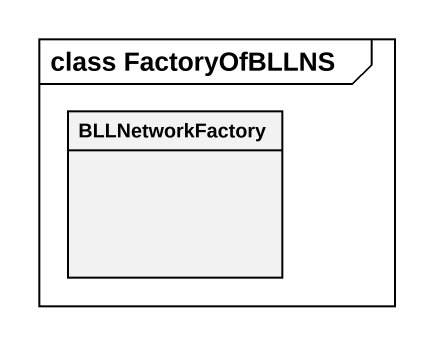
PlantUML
@startuml
mainframe class FactoryOfBLLNS
hide circle
hide empty members
class BLLNetworkFactory
@enduml
